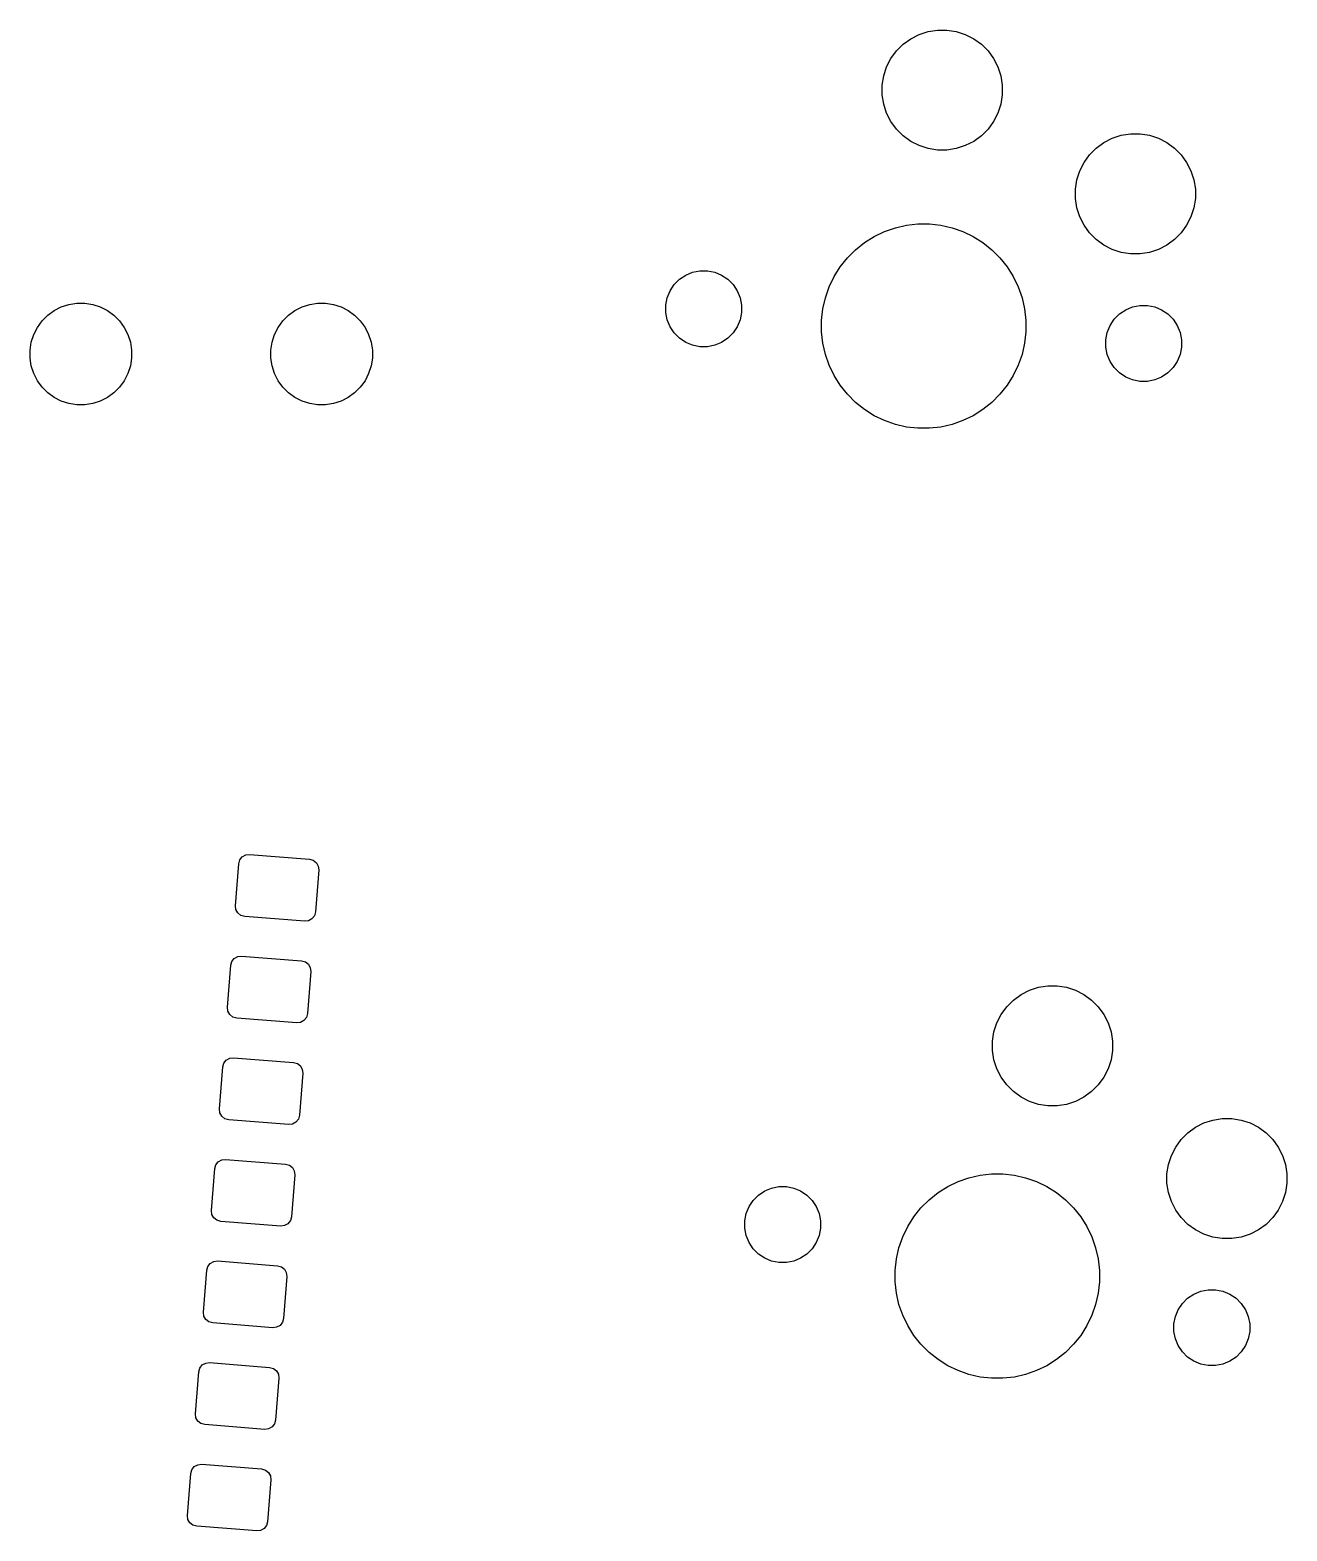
# Model space of a CAD drawing. Extents: x -174 to 104, y -33 to 58.
# Drawn here: x -110.72 to -79.39, y -28.57 to 8.83 of the extents above; entities that cross this region are included whole.
import ezdxf

# ---------------------------------------------------------------- set-up
doc = ezdxf.new("R2010")
doc.units = 0
doc.layers.add('BLACK', color=7, linetype='CONTINUOUS')

msp = doc.modelspace()

# ---------------------------------------------------------------- linework, layer by layer
at = {"layer": 'BLACK', "linetype": 'CONTINUOUS'}
for p, q in [((-88.954234, 8.473914), (-88.76381, 8.612265)), ((-88.76381, 8.612265), (-88.554087, 8.719124)), ((-88.554087, 8.719124), (-88.33023, 8.79186)), ((-88.33023, 8.79186), (-88.097751, 8.828681)), ((-88.097751, 8.828681), (-87.862373, 8.828681)), ((-87.862373, 8.828681), (-87.629894, 8.79186)), ((-87.629894, 8.79186), (-87.406037, 8.719124)), ((-87.406037, 8.719124), (-87.196314, 8.612265)), ((-87.196314, 8.612265), (-87.00589, 8.473914)), ((-89.259022, 8.117053), (-89.120671, 8.307477)), ((-89.120671, 8.307477), (-88.954234, 8.473914)), ((-87.00589, 8.473914), (-86.839453, 8.307477)), ((-86.839453, 8.307477), (-86.701102, 8.117053)), ((-89.438617, 7.683473), (-89.365881, 7.90733)), ((-89.365881, 7.90733), (-89.259022, 8.117053)), ((-86.701102, 8.117053), (-86.594243, 7.90733)), ((-86.594243, 7.90733), (-86.521507, 7.683473)), ((-89.475438, 7.450994), (-89.438617, 7.683473)), ((-86.521507, 7.683473), (-86.484686, 7.450994)), ((-89.475438, 7.215616), (-89.475438, 7.450994)), ((-89.438617, 6.983137), (-89.475438, 7.215616)), ((-86.484686, 7.215616), (-86.521507, 6.983137)), ((-86.484686, 7.450994), (-86.484686, 7.215616)), ((-89.365881, 6.75928), (-89.438617, 6.983137)), ((-89.259022, 6.549557), (-89.365881, 6.75928)), ((-86.594243, 6.75928), (-86.701102, 6.549557)), ((-86.521507, 6.983137), (-86.594243, 6.75928)), ((-89.120671, 6.359133), (-89.259022, 6.549557)), ((-88.954234, 6.192696), (-89.120671, 6.359133)), ((-86.839453, 6.359133), (-87.00589, 6.192696)), ((-86.701102, 6.549557), (-86.839453, 6.359133)), ((-88.76381, 6.054345), (-88.954234, 6.192696)), ((-88.554087, 5.947486), (-88.76381, 6.054345)), ((-87.196314, 6.054345), (-87.406037, 5.947486)), ((-87.00589, 6.192696), (-87.196314, 6.054345)), ((-84.142258, 5.888401), (-83.951834, 6.026752)), ((-83.951834, 6.026752), (-83.742111, 6.133611)), ((-83.742111, 6.133611), (-83.518254, 6.206347)), ((-83.518254, 6.206347), (-83.285775, 6.243168)), ((-83.285775, 6.243168), (-83.050397, 6.243168)), ((-83.050397, 6.243168), (-82.817918, 6.206347)), ((-82.817918, 6.206347), (-82.594061, 6.133611)), ((-82.594061, 6.133611), (-82.384338, 6.026752)), ((-82.384338, 6.026752), (-82.193914, 5.888401)), ((-88.33023, 5.87475), (-88.554087, 5.947486)), ((-88.097751, 5.837929), (-88.33023, 5.87475)), ((-87.862373, 5.837929), (-88.097751, 5.837929)), ((-87.629894, 5.87475), (-87.862373, 5.837929)), ((-87.406037, 5.947486), (-87.629894, 5.87475)), ((-84.447046, 5.53154), (-84.308695, 5.721964)), ((-84.308695, 5.721964), (-84.142258, 5.888401)), ((-82.193914, 5.888401), (-82.027477, 5.721964)), ((-82.027477, 5.721964), (-81.889126, 5.53154)), ((-84.626641, 5.09796), (-84.553905, 5.321817)), ((-84.553905, 5.321817), (-84.447046, 5.53154)), ((-81.889126, 5.53154), (-81.782267, 5.321817)), ((-81.782267, 5.321817), (-81.709531, 5.09796)), ((-84.663462, 4.865481), (-84.626641, 5.09796)), ((-84.663462, 4.630103), (-84.663462, 4.865481)), ((-81.709531, 5.09796), (-81.67271, 4.865481)), ((-81.67271, 4.865481), (-81.67271, 4.630103)), ((-84.626641, 4.397624), (-84.663462, 4.630103)), ((-81.67271, 4.630103), (-81.709531, 4.397624)), ((-84.553905, 4.173767), (-84.626641, 4.397624)), ((-84.447046, 3.964044), (-84.553905, 4.173767)), ((-81.782267, 4.173767), (-81.889126, 3.964044)), ((-81.709531, 4.397624), (-81.782267, 4.173767)), ((-89.676454, 3.683313), (-89.418814, 3.807386)), ((-89.418814, 3.807386), (-89.148902, 3.901832)), ((-89.148902, 3.901832), (-88.870112, 3.965464)), ((-88.870112, 3.965464), (-88.585951, 3.997481)), ((-88.585951, 3.997481), (-88.299991, 3.997481)), ((-88.299991, 3.997481), (-88.01583, 3.965464)), ((-88.01583, 3.965464), (-87.73704, 3.901832)), ((-87.73704, 3.901832), (-87.467128, 3.807386)), ((-87.467128, 3.807386), (-87.209488, 3.683313)), ((-84.308695, 3.77362), (-84.447046, 3.964044)), ((-84.142258, 3.607183), (-84.308695, 3.77362)), ((-82.027477, 3.77362), (-82.193914, 3.607183)), ((-81.889126, 3.964044), (-82.027477, 3.77362)), ((-90.142155, 3.352881), (-89.918583, 3.531173)), ((-89.918583, 3.531173), (-89.676454, 3.683313)), ((-87.209488, 3.683313), (-86.967359, 3.531173)), ((-86.967359, 3.531173), (-86.743787, 3.352881)), ((-83.951834, 3.468832), (-84.142258, 3.607183)), ((-83.742111, 3.361973), (-83.951834, 3.468832)), ((-82.384338, 3.468832), (-82.594061, 3.361973)), ((-82.193914, 3.607183), (-82.384338, 3.468832)), ((-90.522651, 2.927105), (-90.344359, 3.150677)), ((-90.344359, 3.150677), (-90.142155, 3.352881)), ((-86.743787, 3.352881), (-86.541583, 3.150677)), ((-86.541583, 3.150677), (-86.363291, 2.927105)), ((-83.518254, 3.289237), (-83.742111, 3.361973)), ((-83.285775, 3.252416), (-83.518254, 3.289237)), ((-83.050397, 3.252416), (-83.285775, 3.252416)), ((-82.817918, 3.289237), (-83.050397, 3.252416)), ((-82.594061, 3.361973), (-82.817918, 3.289237)), ((-94.52869, 2.617378), (-94.373843, 2.720843)), ((-94.373843, 2.720843), (-94.201786, 2.792111)), ((-94.201786, 2.792111), (-94.019132, 2.828443)), ((-94.019132, 2.828443), (-93.8329, 2.828443)), ((-93.8329, 2.828443), (-93.650246, 2.792111)), ((-93.650246, 2.792111), (-93.478189, 2.720843)), ((-93.478189, 2.720843), (-93.323342, 2.617378)), ((-90.798864, 2.427336), (-90.674791, 2.684976)), ((-90.674791, 2.684976), (-90.522651, 2.927105)), ((-86.363291, 2.927105), (-86.211151, 2.684976)), ((-86.211151, 2.684976), (-86.087078, 2.427336)), ((-94.835109, 2.158788), (-94.763841, 2.330845)), ((-94.763841, 2.330845), (-94.660376, 2.485692)), ((-94.660376, 2.485692), (-94.52869, 2.617378)), ((-93.323342, 2.617378), (-93.191656, 2.485692)), ((-93.191656, 2.485692), (-93.088191, 2.330845)), ((-93.088191, 2.330845), (-93.016923, 2.158788)), ((-90.89331, 2.157424), (-90.798864, 2.427336)), ((-86.087078, 2.427336), (-85.992632, 2.157424)), ((-110.112545, 1.837735), (-109.93498, 1.928209)), ((-109.93498, 1.928209), (-109.745448, 1.989792)), ((-109.745448, 1.989792), (-109.548615, 2.020967)), ((-109.548615, 2.020967), (-109.349329, 2.020967)), ((-109.349329, 2.020967), (-109.152496, 1.989792)), ((-109.152496, 1.989792), (-108.962964, 1.928209)), ((-108.962964, 1.928209), (-108.785399, 1.837735)), ((-104.112545, 1.837735), (-103.93498, 1.928209)), ((-103.93498, 1.928209), (-103.745448, 1.989792)), ((-103.745448, 1.989792), (-103.548615, 2.020967)), ((-103.548615, 2.020967), (-103.349329, 2.020967)), ((-103.349329, 2.020967), (-103.152496, 1.989792)), ((-103.152496, 1.989792), (-102.962964, 1.928209)), ((-102.962964, 1.928209), (-102.785399, 1.837735)), ((-94.871441, 1.976134), (-94.835109, 2.158788)), ((-94.871441, 1.789902), (-94.871441, 1.976134)), ((-93.016923, 2.158788), (-92.980591, 1.976134)), ((-92.980591, 1.976134), (-92.980591, 1.789902)), ((-90.988959, 1.594473), (-90.956942, 1.878634)), ((-90.956942, 1.878634), (-90.89331, 2.157424)), ((-85.992632, 2.157424), (-85.929, 1.878634)), ((-85.929, 1.878634), (-85.896983, 1.594473)), ((-83.407753, 1.857793), (-83.235696, 1.929061)), ((-83.235696, 1.929061), (-83.053042, 1.965393)), ((-83.053042, 1.965393), (-82.86681, 1.965393)), ((-82.86681, 1.965393), (-82.684156, 1.929061)), ((-82.684156, 1.929061), (-82.512099, 1.857793)), ((-110.531825, 1.418455), (-110.414688, 1.579681)), ((-110.414688, 1.579681), (-110.273771, 1.720598)), ((-110.273771, 1.720598), (-110.112545, 1.837735)), ((-108.785399, 1.837735), (-108.624173, 1.720598)), ((-108.624173, 1.720598), (-108.483256, 1.579681)), ((-108.483256, 1.579681), (-108.366119, 1.418455)), ((-104.531825, 1.418455), (-104.414688, 1.579681)), ((-104.414688, 1.579681), (-104.273771, 1.720598)), ((-104.273771, 1.720598), (-104.112545, 1.837735)), ((-102.785399, 1.837735), (-102.624173, 1.720598)), ((-102.624173, 1.720598), (-102.483256, 1.579681)), ((-102.483256, 1.579681), (-102.366119, 1.418455)), ((-94.835109, 1.607248), (-94.871441, 1.789902)), ((-94.763841, 1.435191), (-94.835109, 1.607248)), ((-93.016923, 1.607248), (-93.088191, 1.435191)), ((-92.980591, 1.789902), (-93.016923, 1.607248)), ((-90.988959, 1.308513), (-90.988959, 1.594473)), ((-85.896983, 1.594473), (-85.896983, 1.308513)), ((-83.797751, 1.467795), (-83.694286, 1.622642)), ((-83.694286, 1.622642), (-83.5626, 1.754328)), ((-83.5626, 1.754328), (-83.407753, 1.857793)), ((-82.512099, 1.857793), (-82.357252, 1.754328)), ((-82.357252, 1.754328), (-82.225566, 1.622642)), ((-82.225566, 1.622642), (-82.122101, 1.467795)), ((-110.683882, 1.051358), (-110.622299, 1.24089)), ((-110.622299, 1.24089), (-110.531825, 1.418455)), ((-108.366119, 1.418455), (-108.275645, 1.24089)), ((-108.275645, 1.24089), (-108.214062, 1.051358)), ((-104.683882, 1.051358), (-104.622299, 1.24089)), ((-104.622299, 1.24089), (-104.531825, 1.418455)), ((-102.366119, 1.418455), (-102.275645, 1.24089)), ((-102.275645, 1.24089), (-102.214062, 1.051358)), ((-94.660376, 1.280344), (-94.763841, 1.435191)), ((-94.52869, 1.148658), (-94.660376, 1.280344)), ((-94.373843, 1.045193), (-94.52869, 1.148658)), ((-93.323342, 1.148658), (-93.478189, 1.045193)), ((-93.191656, 1.280344), (-93.323342, 1.148658)), ((-93.088191, 1.435191), (-93.191656, 1.280344)), ((-90.956942, 1.024352), (-90.988959, 1.308513)), ((-85.896983, 1.308513), (-85.929, 1.024352)), ((-83.905351, 1.113084), (-83.869019, 1.295738)), ((-83.869019, 1.295738), (-83.797751, 1.467795)), ((-82.122101, 1.467795), (-82.050833, 1.295738)), ((-82.050833, 1.295738), (-82.014501, 1.113084)), ((-110.715057, 0.854525), (-110.683882, 1.051358)), ((-110.715057, 0.655239), (-110.715057, 0.854525)), ((-108.214062, 1.051358), (-108.182887, 0.854525)), ((-108.182887, 0.854525), (-108.182887, 0.655239)), ((-104.715057, 0.854525), (-104.683882, 1.051358)), ((-104.715057, 0.655239), (-104.715057, 0.854525)), ((-102.214062, 1.051358), (-102.182887, 0.854525)), ((-102.182887, 0.854525), (-102.182887, 0.655239)), ((-94.201786, 0.973925), (-94.373843, 1.045193)), ((-94.019132, 0.937593), (-94.201786, 0.973925)), ((-93.8329, 0.937593), (-94.019132, 0.937593)), ((-93.650246, 0.973925), (-93.8329, 0.937593)), ((-93.478189, 1.045193), (-93.650246, 0.973925)), ((-90.89331, 0.745562), (-90.956942, 1.024352)), ((-85.929, 1.024352), (-85.992632, 0.745562)), ((-83.905351, 0.926852), (-83.905351, 1.113084)), ((-83.869019, 0.744198), (-83.905351, 0.926852)), ((-82.014501, 0.926852), (-82.050833, 0.744198)), ((-82.014501, 1.113084), (-82.014501, 0.926852)), ((-110.683882, 0.458406), (-110.715057, 0.655239)), ((-110.622299, 0.268874), (-110.683882, 0.458406)), ((-108.214062, 0.458406), (-108.275645, 0.268874)), ((-108.182887, 0.655239), (-108.214062, 0.458406)), ((-104.683882, 0.458406), (-104.715057, 0.655239)), ((-104.622299, 0.268874), (-104.683882, 0.458406)), ((-102.214062, 0.458406), (-102.275645, 0.268874)), ((-102.182887, 0.655239), (-102.214062, 0.458406)), ((-90.798864, 0.47565), (-90.89331, 0.745562)), ((-90.674791, 0.21801), (-90.798864, 0.47565)), ((-86.087078, 0.47565), (-86.211151, 0.21801)), ((-85.992632, 0.745562), (-86.087078, 0.47565)), ((-83.797751, 0.572141), (-83.869019, 0.744198)), ((-83.694286, 0.417294), (-83.797751, 0.572141)), ((-83.5626, 0.285608), (-83.694286, 0.417294)), ((-82.225566, 0.417294), (-82.357252, 0.285608)), ((-82.122101, 0.572141), (-82.225566, 0.417294)), ((-82.050833, 0.744198), (-82.122101, 0.572141)), ((-110.531825, 0.091309), (-110.622299, 0.268874)), ((-110.414688, -0.069917), (-110.531825, 0.091309)), ((-108.366119, 0.091309), (-108.483256, -0.069917)), ((-108.275645, 0.268874), (-108.366119, 0.091309)), ((-104.531825, 0.091309), (-104.622299, 0.268874)), ((-104.414688, -0.069917), (-104.531825, 0.091309)), ((-102.366119, 0.091309), (-102.483256, -0.069917)), ((-102.275645, 0.268874), (-102.366119, 0.091309)), ((-90.522651, -0.024119), (-90.674791, 0.21801)), ((-86.211151, 0.21801), (-86.363291, -0.024119)), ((-83.407753, 0.182143), (-83.5626, 0.285608)), ((-83.235696, 0.110875), (-83.407753, 0.182143)), ((-83.053042, 0.074543), (-83.235696, 0.110875)), ((-82.86681, 0.074543), (-83.053042, 0.074543)), ((-82.684156, 0.110875), (-82.86681, 0.074543)), ((-82.512099, 0.182143), (-82.684156, 0.110875)), ((-82.357252, 0.285608), (-82.512099, 0.182143)), ((-110.273771, -0.210834), (-110.414688, -0.069917)), ((-110.112545, -0.327971), (-110.273771, -0.210834)), ((-109.93498, -0.418445), (-110.112545, -0.327971)), ((-108.785399, -0.327971), (-108.962964, -0.418445)), ((-108.624173, -0.210834), (-108.785399, -0.327971)), ((-108.483256, -0.069917), (-108.624173, -0.210834)), ((-104.273771, -0.210834), (-104.414688, -0.069917)), ((-104.112545, -0.327971), (-104.273771, -0.210834)), ((-103.93498, -0.418445), (-104.112545, -0.327971)), ((-102.785399, -0.327971), (-102.962964, -0.418445)), ((-102.624173, -0.210834), (-102.785399, -0.327971)), ((-102.483256, -0.069917), (-102.624173, -0.210834)), ((-90.344359, -0.247691), (-90.522651, -0.024119)), ((-90.142155, -0.449895), (-90.344359, -0.247691)), ((-86.541583, -0.247691), (-86.743787, -0.449895)), ((-86.363291, -0.024119), (-86.541583, -0.247691)), ((-109.745448, -0.480028), (-109.93498, -0.418445)), ((-109.548615, -0.511203), (-109.745448, -0.480028)), ((-109.349329, -0.511203), (-109.548615, -0.511203)), ((-109.152496, -0.480028), (-109.349329, -0.511203)), ((-108.962964, -0.418445), (-109.152496, -0.480028)), ((-103.745448, -0.480028), (-103.93498, -0.418445)), ((-103.548615, -0.511203), (-103.745448, -0.480028)), ((-103.349329, -0.511203), (-103.548615, -0.511203)), ((-103.152496, -0.480028), (-103.349329, -0.511203)), ((-102.962964, -0.418445), (-103.152496, -0.480028)), ((-89.918583, -0.628187), (-90.142155, -0.449895)), ((-89.676454, -0.780327), (-89.918583, -0.628187)), ((-86.967359, -0.628187), (-87.209488, -0.780327)), ((-86.743787, -0.449895), (-86.967359, -0.628187)), ((-89.418814, -0.9044), (-89.676454, -0.780327)), ((-89.148902, -0.998846), (-89.418814, -0.9044)), ((-88.870112, -1.062478), (-89.148902, -0.998846)), ((-88.585951, -1.094495), (-88.870112, -1.062478)), ((-88.299991, -1.094495), (-88.585951, -1.094495)), ((-88.01583, -1.062478), (-88.299991, -1.094495)), ((-87.73704, -0.998846), (-88.01583, -1.062478)), ((-87.467128, -0.9044), (-87.73704, -0.998846)), ((-87.209488, -0.780327), (-87.467128, -0.9044)), ((-105.59466, -12.989526), (-105.512278, -11.942762)), ((-105.512278, -11.942762), (-105.485801, -11.848879)), ((-105.485801, -11.848879), (-105.425411, -11.772275)), ((-105.425411, -11.772275), (-105.340303, -11.724613)), ((-105.340303, -11.724613), (-105.243434, -11.713148)), ((-105.243434, -11.713148), (-103.748058, -11.830836)), ((-103.748058, -11.830836), (-103.654175, -11.857314)), ((-103.654175, -11.857314), (-103.577571, -11.917703)), ((-103.577571, -11.917703), (-103.529909, -12.002811)), ((-103.518444, -12.09968), (-103.600826, -13.146444)), ((-103.529909, -12.002811), (-103.518444, -12.09968)), ((-105.583195, -13.086395), (-105.59466, -12.989526)), ((-105.535533, -13.171503), (-105.583195, -13.086395)), ((-105.458929, -13.231892), (-105.535533, -13.171503)), ((-105.365046, -13.25837), (-105.458929, -13.231892)), ((-103.86967, -13.376058), (-105.365046, -13.25837)), ((-103.772801, -13.364593), (-103.86967, -13.376058)), ((-103.687693, -13.316931), (-103.772801, -13.364593)), ((-103.627303, -13.240327), (-103.687693, -13.316931)), ((-103.600826, -13.146444), (-103.627303, -13.240327)), ((-105.793946, -15.521696), (-105.711564, -14.474932)), ((-105.711564, -14.474932), (-105.685087, -14.381049)), ((-105.685087, -14.381049), (-105.624697, -14.304445)), ((-105.624697, -14.304445), (-105.539589, -14.256783)), ((-105.539589, -14.256783), (-105.44272, -14.245318)), ((-105.44272, -14.245318), (-103.947344, -14.363006)), ((-103.947344, -14.363006), (-103.853461, -14.389484)), ((-103.853461, -14.389484), (-103.776857, -14.449873)), ((-103.776857, -14.449873), (-103.729195, -14.534981)), ((-103.729195, -14.534981), (-103.71773, -14.63185)), ((-103.71773, -14.63185), (-103.800112, -15.678614)), ((-86.206637, -15.341195), (-86.016213, -15.202844)), ((-86.016213, -15.202844), (-85.80649, -15.095985)), ((-85.80649, -15.095985), (-85.582633, -15.023249)), ((-85.582633, -15.023249), (-85.350154, -14.986428)), ((-85.350154, -14.986428), (-85.114776, -14.986428)), ((-85.114776, -14.986428), (-84.882297, -15.023249)), ((-84.882297, -15.023249), (-84.65844, -15.095985)), ((-84.65844, -15.095985), (-84.448717, -15.202844)), ((-84.448717, -15.202844), (-84.258293, -15.341195)), ((-105.782481, -15.618565), (-105.793946, -15.521696)), ((-105.734819, -15.703673), (-105.782481, -15.618565)), ((-105.658215, -15.764062), (-105.734819, -15.703673)), ((-103.800112, -15.678614), (-103.826589, -15.772497)), ((-86.618284, -15.907779), (-86.511425, -15.698056)), ((-86.511425, -15.698056), (-86.373074, -15.507632)), ((-86.373074, -15.507632), (-86.206637, -15.341195)), ((-84.258293, -15.341195), (-84.091856, -15.507632)), ((-84.091856, -15.507632), (-83.953505, -15.698056)), ((-83.953505, -15.698056), (-83.846646, -15.907779)), ((-105.564332, -15.79054), (-105.658215, -15.764062)), ((-104.068956, -15.908228), (-105.564332, -15.79054)), ((-103.972087, -15.896763), (-104.068956, -15.908228)), ((-103.886979, -15.849101), (-103.972087, -15.896763)), ((-103.826589, -15.772497), (-103.886979, -15.849101)), ((-86.69102, -16.131636), (-86.618284, -15.907779)), ((-83.846646, -15.907779), (-83.77391, -16.131636)), ((-86.727841, -16.364115), (-86.69102, -16.131636)), ((-86.727841, -16.599493), (-86.727841, -16.364115)), ((-83.77391, -16.131636), (-83.737089, -16.364115)), ((-83.737089, -16.364115), (-83.737089, -16.599493)), ((-105.823983, -16.836615), (-105.738875, -16.788953)), ((-105.738875, -16.788953), (-105.642006, -16.777488)), ((-105.642006, -16.777488), (-104.14663, -16.895176)), ((-86.69102, -16.831972), (-86.727841, -16.599493)), ((-83.737089, -16.599493), (-83.77391, -16.831972)), ((-105.993232, -18.053866), (-105.91085, -17.007102)), ((-105.91085, -17.007102), (-105.884373, -16.913219)), ((-105.884373, -16.913219), (-105.823983, -16.836615)), ((-104.14663, -16.895176), (-104.052747, -16.921654)), ((-104.052747, -16.921654), (-103.976143, -16.982043)), ((-103.917016, -17.16402), (-103.999398, -18.210784)), ((-103.976143, -16.982043), (-103.928481, -17.067151)), ((-103.928481, -17.067151), (-103.917016, -17.16402)), ((-86.618284, -17.055829), (-86.69102, -16.831972)), ((-86.511425, -17.265552), (-86.618284, -17.055829)), ((-83.846646, -17.055829), (-83.953505, -17.265552)), ((-83.77391, -16.831972), (-83.846646, -17.055829)), ((-86.373074, -17.455976), (-86.511425, -17.265552)), ((-86.206637, -17.622413), (-86.373074, -17.455976)), ((-84.091856, -17.455976), (-84.258293, -17.622413)), ((-83.953505, -17.265552), (-84.091856, -17.455976)), ((-86.016213, -17.760764), (-86.206637, -17.622413)), ((-85.80649, -17.867623), (-86.016213, -17.760764)), ((-85.582633, -17.940359), (-85.80649, -17.867623)), ((-85.350154, -17.97718), (-85.582633, -17.940359)), ((-84.882297, -17.940359), (-85.114776, -17.97718)), ((-84.65844, -17.867623), (-84.882297, -17.940359)), ((-84.448717, -17.760764), (-84.65844, -17.867623)), ((-84.258293, -17.622413), (-84.448717, -17.760764)), ((-105.981767, -18.150735), (-105.993232, -18.053866)), ((-105.934105, -18.235843), (-105.981767, -18.150735)), ((-105.857501, -18.296232), (-105.934105, -18.235843)), ((-105.763618, -18.32271), (-105.857501, -18.296232)), ((-104.268242, -18.440398), (-105.763618, -18.32271)), ((-104.025875, -18.304667), (-104.086265, -18.381271)), ((-103.999398, -18.210784), (-104.025875, -18.304667)), ((-85.114776, -17.97718), (-85.350154, -17.97718)), ((-81.234364, -18.32969), (-81.001885, -18.292869)), ((-81.001885, -18.292869), (-80.766507, -18.292869)), ((-80.766507, -18.292869), (-80.534028, -18.32969)), ((-104.171373, -18.428933), (-104.268242, -18.440398)), ((-104.086265, -18.381271), (-104.171373, -18.428933)), ((-82.024805, -18.814073), (-81.858368, -18.647636)), ((-81.858368, -18.647636), (-81.667944, -18.509285)), ((-81.667944, -18.509285), (-81.458221, -18.402426)), ((-81.458221, -18.402426), (-81.234364, -18.32969)), ((-80.534028, -18.32969), (-80.310171, -18.402426)), ((-80.310171, -18.402426), (-80.100448, -18.509285)), ((-80.100448, -18.509285), (-79.910024, -18.647636)), ((-79.910024, -18.647636), (-79.743587, -18.814073)), ((-82.270015, -19.21422), (-82.163156, -19.004497)), ((-82.163156, -19.004497), (-82.024805, -18.814073)), ((-79.743587, -18.814073), (-79.605236, -19.004497)), ((-79.605236, -19.004497), (-79.498377, -19.21422)), ((-106.110136, -19.539272), (-106.083659, -19.445389)), ((-106.083659, -19.445389), (-106.023269, -19.368785)), ((-106.023269, -19.368785), (-105.938161, -19.321123)), ((-105.938161, -19.321123), (-105.841292, -19.309658)), ((-105.841292, -19.309658), (-104.345916, -19.427346)), ((-104.345916, -19.427346), (-104.252033, -19.453824)), ((-82.379572, -19.670556), (-82.342751, -19.438077)), ((-82.342751, -19.438077), (-82.270015, -19.21422)), ((-79.498377, -19.21422), (-79.425641, -19.438077)), ((-79.425641, -19.438077), (-79.38882, -19.670556)), ((-106.192518, -20.586036), (-106.110136, -19.539272)), ((-104.252033, -19.453824), (-104.175429, -19.514213)), ((-104.116302, -19.69619), (-104.198684, -20.742954)), ((-104.175429, -19.514213), (-104.127767, -19.599321)), ((-104.127767, -19.599321), (-104.116302, -19.69619)), ((-87.585636, -19.862894), (-87.315724, -19.768448)), ((-87.315724, -19.768448), (-87.036934, -19.704816)), ((-87.036934, -19.704816), (-86.752773, -19.672799)), ((-86.752773, -19.672799), (-86.466813, -19.672799)), ((-86.466813, -19.672799), (-86.182652, -19.704816)), ((-86.182652, -19.704816), (-85.903862, -19.768448)), ((-85.903862, -19.768448), (-85.63395, -19.862894)), ((-82.379572, -19.905934), (-82.379572, -19.670556)), ((-79.38882, -19.670556), (-79.38882, -19.905934)), ((-92.560502, -20.200477), (-92.405655, -20.097012)), ((-92.405655, -20.097012), (-92.233598, -20.025744)), ((-92.233598, -20.025744), (-92.050944, -19.989412)), ((-92.050944, -19.989412), (-91.864712, -19.989412)), ((-91.864712, -19.989412), (-91.682058, -20.025744)), ((-91.682058, -20.025744), (-91.510001, -20.097012)), ((-91.510001, -20.097012), (-91.355154, -20.200477)), ((-88.308977, -20.317399), (-88.085405, -20.139107)), ((-88.085405, -20.139107), (-87.843276, -19.986967)), ((-87.843276, -19.986967), (-87.585636, -19.862894)), ((-85.63395, -19.862894), (-85.37631, -19.986967)), ((-85.37631, -19.986967), (-85.134181, -20.139107)), ((-85.134181, -20.139107), (-84.910609, -20.317399)), ((-82.342751, -20.138413), (-82.379572, -19.905934)), ((-82.270015, -20.36227), (-82.342751, -20.138413)), ((-79.425641, -20.138413), (-79.498377, -20.36227)), ((-79.38882, -19.905934), (-79.425641, -20.138413)), ((-92.866921, -20.659067), (-92.795653, -20.48701)), ((-92.795653, -20.48701), (-92.692188, -20.332163)), ((-92.692188, -20.332163), (-92.560502, -20.200477)), ((-91.355154, -20.200477), (-91.223468, -20.332163)), ((-91.223468, -20.332163), (-91.120003, -20.48701)), ((-91.120003, -20.48701), (-91.048735, -20.659067)), ((-88.689473, -20.743175), (-88.511181, -20.519603)), ((-88.511181, -20.519603), (-88.308977, -20.317399)), ((-84.910609, -20.317399), (-84.708405, -20.519603)), ((-84.708405, -20.519603), (-84.530113, -20.743175)), ((-82.163156, -20.571993), (-82.270015, -20.36227)), ((-79.498377, -20.36227), (-79.605236, -20.571993)), ((-106.181053, -20.682905), (-106.192518, -20.586036)), ((-106.133391, -20.768013), (-106.181053, -20.682905)), ((-106.056787, -20.828402), (-106.133391, -20.768013)), ((-105.962904, -20.85488), (-106.056787, -20.828402)), ((-104.467528, -20.972568), (-105.962904, -20.85488)), ((-104.285551, -20.913441), (-104.370659, -20.961103)), ((-104.225161, -20.836837), (-104.285551, -20.913441)), ((-104.198684, -20.742954), (-104.225161, -20.836837)), ((-92.903253, -20.841721), (-92.866921, -20.659067)), ((-92.903253, -21.027953), (-92.903253, -20.841721)), ((-91.048735, -20.659067), (-91.012403, -20.841721)), ((-91.012403, -20.841721), (-91.012403, -21.027953)), ((-88.841613, -20.985304), (-88.689473, -20.743175)), ((-84.530113, -20.743175), (-84.377973, -20.985304)), ((-82.024805, -20.762417), (-82.163156, -20.571993)), ((-81.858368, -20.928854), (-82.024805, -20.762417)), ((-81.667944, -21.067205), (-81.858368, -20.928854)), ((-79.910024, -20.928854), (-80.100448, -21.067205)), ((-79.743587, -20.762417), (-79.910024, -20.928854)), ((-79.605236, -20.571993), (-79.743587, -20.762417)), ((-104.370659, -20.961103), (-104.467528, -20.972568)), ((-92.866921, -21.210607), (-92.903253, -21.027953)), ((-92.795653, -21.382664), (-92.866921, -21.210607)), ((-91.048735, -21.210607), (-91.120003, -21.382664)), ((-91.012403, -21.027953), (-91.048735, -21.210607)), ((-89.060132, -21.512856), (-88.965686, -21.242944)), ((-88.965686, -21.242944), (-88.841613, -20.985304)), ((-84.377973, -20.985304), (-84.2539, -21.242944)), ((-84.2539, -21.242944), (-84.159454, -21.512856)), ((-81.458221, -21.174064), (-81.667944, -21.067205)), ((-81.234364, -21.2468), (-81.458221, -21.174064)), ((-81.001885, -21.283621), (-81.234364, -21.2468)), ((-80.766507, -21.283621), (-81.001885, -21.283621)), ((-80.534028, -21.2468), (-80.766507, -21.283621)), ((-80.310171, -21.174064), (-80.534028, -21.2468)), ((-80.100448, -21.067205), (-80.310171, -21.174064)), ((-92.692188, -21.537511), (-92.795653, -21.382664)), ((-92.560502, -21.669197), (-92.692188, -21.537511)), ((-92.405655, -21.772662), (-92.560502, -21.669197)), ((-91.355154, -21.669197), (-91.510001, -21.772662)), ((-91.223468, -21.537511), (-91.355154, -21.669197)), ((-91.120003, -21.382664), (-91.223468, -21.537511)), ((-89.123764, -21.791646), (-89.060132, -21.512856)), ((-84.159454, -21.512856), (-84.095822, -21.791646)), ((-106.309422, -22.071442), (-106.282945, -21.977559)), ((-106.282945, -21.977559), (-106.222555, -21.900955)), ((-106.222555, -21.900955), (-106.137447, -21.853293)), ((-106.137447, -21.853293), (-106.040578, -21.841828)), ((-106.040578, -21.841828), (-104.545202, -21.959516)), ((-104.545202, -21.959516), (-104.451319, -21.985994)), ((-104.451319, -21.985994), (-104.374715, -22.046383)), ((-104.374715, -22.046383), (-104.327053, -22.131491)), ((-92.233598, -21.84393), (-92.405655, -21.772662)), ((-92.050944, -21.880262), (-92.233598, -21.84393)), ((-91.864712, -21.880262), (-92.050944, -21.880262)), ((-91.682058, -21.84393), (-91.864712, -21.880262)), ((-91.510001, -21.772662), (-91.682058, -21.84393)), ((-89.155781, -22.075807), (-89.123764, -21.791646)), ((-84.095822, -21.791646), (-84.063805, -22.075807)), ((-106.391804, -23.118206), (-106.309422, -22.071442)), ((-104.315588, -22.22836), (-104.39797, -23.275124)), ((-104.327053, -22.131491), (-104.315588, -22.22836)), ((-89.155781, -22.361767), (-89.155781, -22.075807)), ((-89.123764, -22.645928), (-89.155781, -22.361767)), ((-84.063805, -22.361767), (-84.095822, -22.645928)), ((-84.063805, -22.075807), (-84.063805, -22.361767)), ((-89.060132, -22.924718), (-89.123764, -22.645928)), ((-84.095822, -22.645928), (-84.159454, -22.924718)), ((-81.996118, -22.900063), (-81.864432, -22.768377)), ((-81.864432, -22.768377), (-81.709585, -22.664912)), ((-81.709585, -22.664912), (-81.537528, -22.593644)), ((-81.537528, -22.593644), (-81.354874, -22.557312)), ((-81.354874, -22.557312), (-81.168642, -22.557312)), ((-81.168642, -22.557312), (-80.985988, -22.593644)), ((-80.985988, -22.593644), (-80.813931, -22.664912)), ((-80.813931, -22.664912), (-80.659084, -22.768377)), ((-80.659084, -22.768377), (-80.527398, -22.900063)), ((-106.380339, -23.215075), (-106.391804, -23.118206)), ((-88.965686, -23.19463), (-89.060132, -22.924718)), ((-84.159454, -22.924718), (-84.2539, -23.19463)), ((-82.170851, -23.226967), (-82.099583, -23.05491)), ((-82.099583, -23.05491), (-81.996118, -22.900063)), ((-80.527398, -22.900063), (-80.423933, -23.05491)), ((-80.423933, -23.05491), (-80.352665, -23.226967)), ((-106.332677, -23.300183), (-106.380339, -23.215075)), ((-106.256073, -23.360572), (-106.332677, -23.300183)), ((-106.16219, -23.38705), (-106.256073, -23.360572)), ((-104.666814, -23.504738), (-106.16219, -23.38705)), ((-104.569945, -23.493273), (-104.666814, -23.504738)), ((-104.484837, -23.445611), (-104.569945, -23.493273)), ((-104.424447, -23.369007), (-104.484837, -23.445611)), ((-104.39797, -23.275124), (-104.424447, -23.369007)), ((-88.841613, -23.45227), (-88.965686, -23.19463)), ((-88.689473, -23.694399), (-88.841613, -23.45227)), ((-84.377973, -23.45227), (-84.530113, -23.694399)), ((-84.2539, -23.19463), (-84.377973, -23.45227)), ((-82.207183, -23.409621), (-82.170851, -23.226967)), ((-82.207183, -23.595853), (-82.207183, -23.409621)), ((-80.352665, -23.226967), (-80.316333, -23.409621)), ((-80.316333, -23.409621), (-80.316333, -23.595853)), ((-88.511181, -23.917971), (-88.689473, -23.694399)), ((-88.308977, -24.120175), (-88.511181, -23.917971)), ((-84.708405, -23.917971), (-84.910609, -24.120175)), ((-84.530113, -23.694399), (-84.708405, -23.917971)), ((-82.170851, -23.778507), (-82.207183, -23.595853)), ((-82.099583, -23.950564), (-82.170851, -23.778507)), ((-80.352665, -23.778507), (-80.423933, -23.950564)), ((-80.316333, -23.595853), (-80.352665, -23.778507)), ((-88.085405, -24.298467), (-88.308977, -24.120175)), ((-87.843276, -24.450607), (-88.085405, -24.298467)), ((-85.134181, -24.298467), (-85.37631, -24.450607)), ((-84.910609, -24.120175), (-85.134181, -24.298467)), ((-81.996118, -24.105411), (-82.099583, -23.950564)), ((-81.864432, -24.237097), (-81.996118, -24.105411)), ((-81.709585, -24.340562), (-81.864432, -24.237097)), ((-80.659084, -24.237097), (-80.813931, -24.340562)), ((-80.527398, -24.105411), (-80.659084, -24.237097)), ((-80.423933, -23.950564), (-80.527398, -24.105411)), ((-106.59109, -25.650376), (-106.508708, -24.603612)), ((-106.508708, -24.603612), (-106.482231, -24.509729)), ((-106.482231, -24.509729), (-106.421841, -24.433125)), ((-106.421841, -24.433125), (-106.336733, -24.385463)), ((-106.336733, -24.385463), (-106.239864, -24.373998)), ((-106.239864, -24.373998), (-104.744488, -24.491686)), ((-104.744488, -24.491686), (-104.650605, -24.518164)), ((-104.650605, -24.518164), (-104.574001, -24.578553)), ((-104.574001, -24.578553), (-104.526339, -24.663661)), ((-104.526339, -24.663661), (-104.514874, -24.76053)), ((-87.585636, -24.57468), (-87.843276, -24.450607)), ((-87.315724, -24.669126), (-87.585636, -24.57468)), ((-87.036934, -24.732758), (-87.315724, -24.669126)), ((-85.903862, -24.669126), (-86.182652, -24.732758)), ((-85.63395, -24.57468), (-85.903862, -24.669126)), ((-85.37631, -24.450607), (-85.63395, -24.57468)), ((-81.537528, -24.41183), (-81.709585, -24.340562)), ((-81.354874, -24.448162), (-81.537528, -24.41183)), ((-81.168642, -24.448162), (-81.354874, -24.448162)), ((-80.985988, -24.41183), (-81.168642, -24.448162)), ((-80.813931, -24.340562), (-80.985988, -24.41183)), ((-104.514874, -24.76053), (-104.597256, -25.807294)), ((-86.752773, -24.764775), (-87.036934, -24.732758)), ((-86.466813, -24.764775), (-86.752773, -24.764775)), ((-86.182652, -24.732758), (-86.466813, -24.764775)), ((-106.579625, -25.747245), (-106.59109, -25.650376)), ((-106.531963, -25.832353), (-106.579625, -25.747245)), ((-106.455359, -25.892742), (-106.531963, -25.832353)), ((-106.361476, -25.91922), (-106.455359, -25.892742)), ((-104.8661, -26.036908), (-106.361476, -25.91922)), ((-104.769231, -26.025443), (-104.8661, -26.036908)), ((-104.684123, -25.977781), (-104.769231, -26.025443)), ((-104.623733, -25.901177), (-104.684123, -25.977781)), ((-104.597256, -25.807294), (-104.623733, -25.901177)), ((-106.621127, -26.965295), (-106.536019, -26.917633)), ((-106.536019, -26.917633), (-106.43915, -26.906168)), ((-106.43915, -26.906168), (-104.943774, -27.023856)), ((-106.790376, -28.182546), (-106.707994, -27.135782)), ((-106.707994, -27.135782), (-106.681517, -27.041899)), ((-106.681517, -27.041899), (-106.621127, -26.965295)), ((-104.943774, -27.023856), (-104.849891, -27.050334)), ((-104.849891, -27.050334), (-104.773287, -27.110723)), ((-104.71416, -27.2927), (-104.796542, -28.339464)), ((-104.773287, -27.110723), (-104.725625, -27.195831)), ((-104.725625, -27.195831), (-104.71416, -27.2927)), ((-106.778911, -28.279415), (-106.790376, -28.182546)), ((-106.731249, -28.364523), (-106.778911, -28.279415)), ((-106.654645, -28.424912), (-106.731249, -28.364523)), ((-104.796542, -28.339464), (-104.823019, -28.433347)), ((-106.560762, -28.45139), (-106.654645, -28.424912)), ((-105.065386, -28.569078), (-106.560762, -28.45139)), ((-104.968517, -28.557613), (-105.065386, -28.569078)), ((-104.883409, -28.509951), (-104.968517, -28.557613)), ((-104.823019, -28.433347), (-104.883409, -28.509951))]:
    msp.add_line(p, q, dxfattribs=at)

doc.saveas('drawing.dxf')
